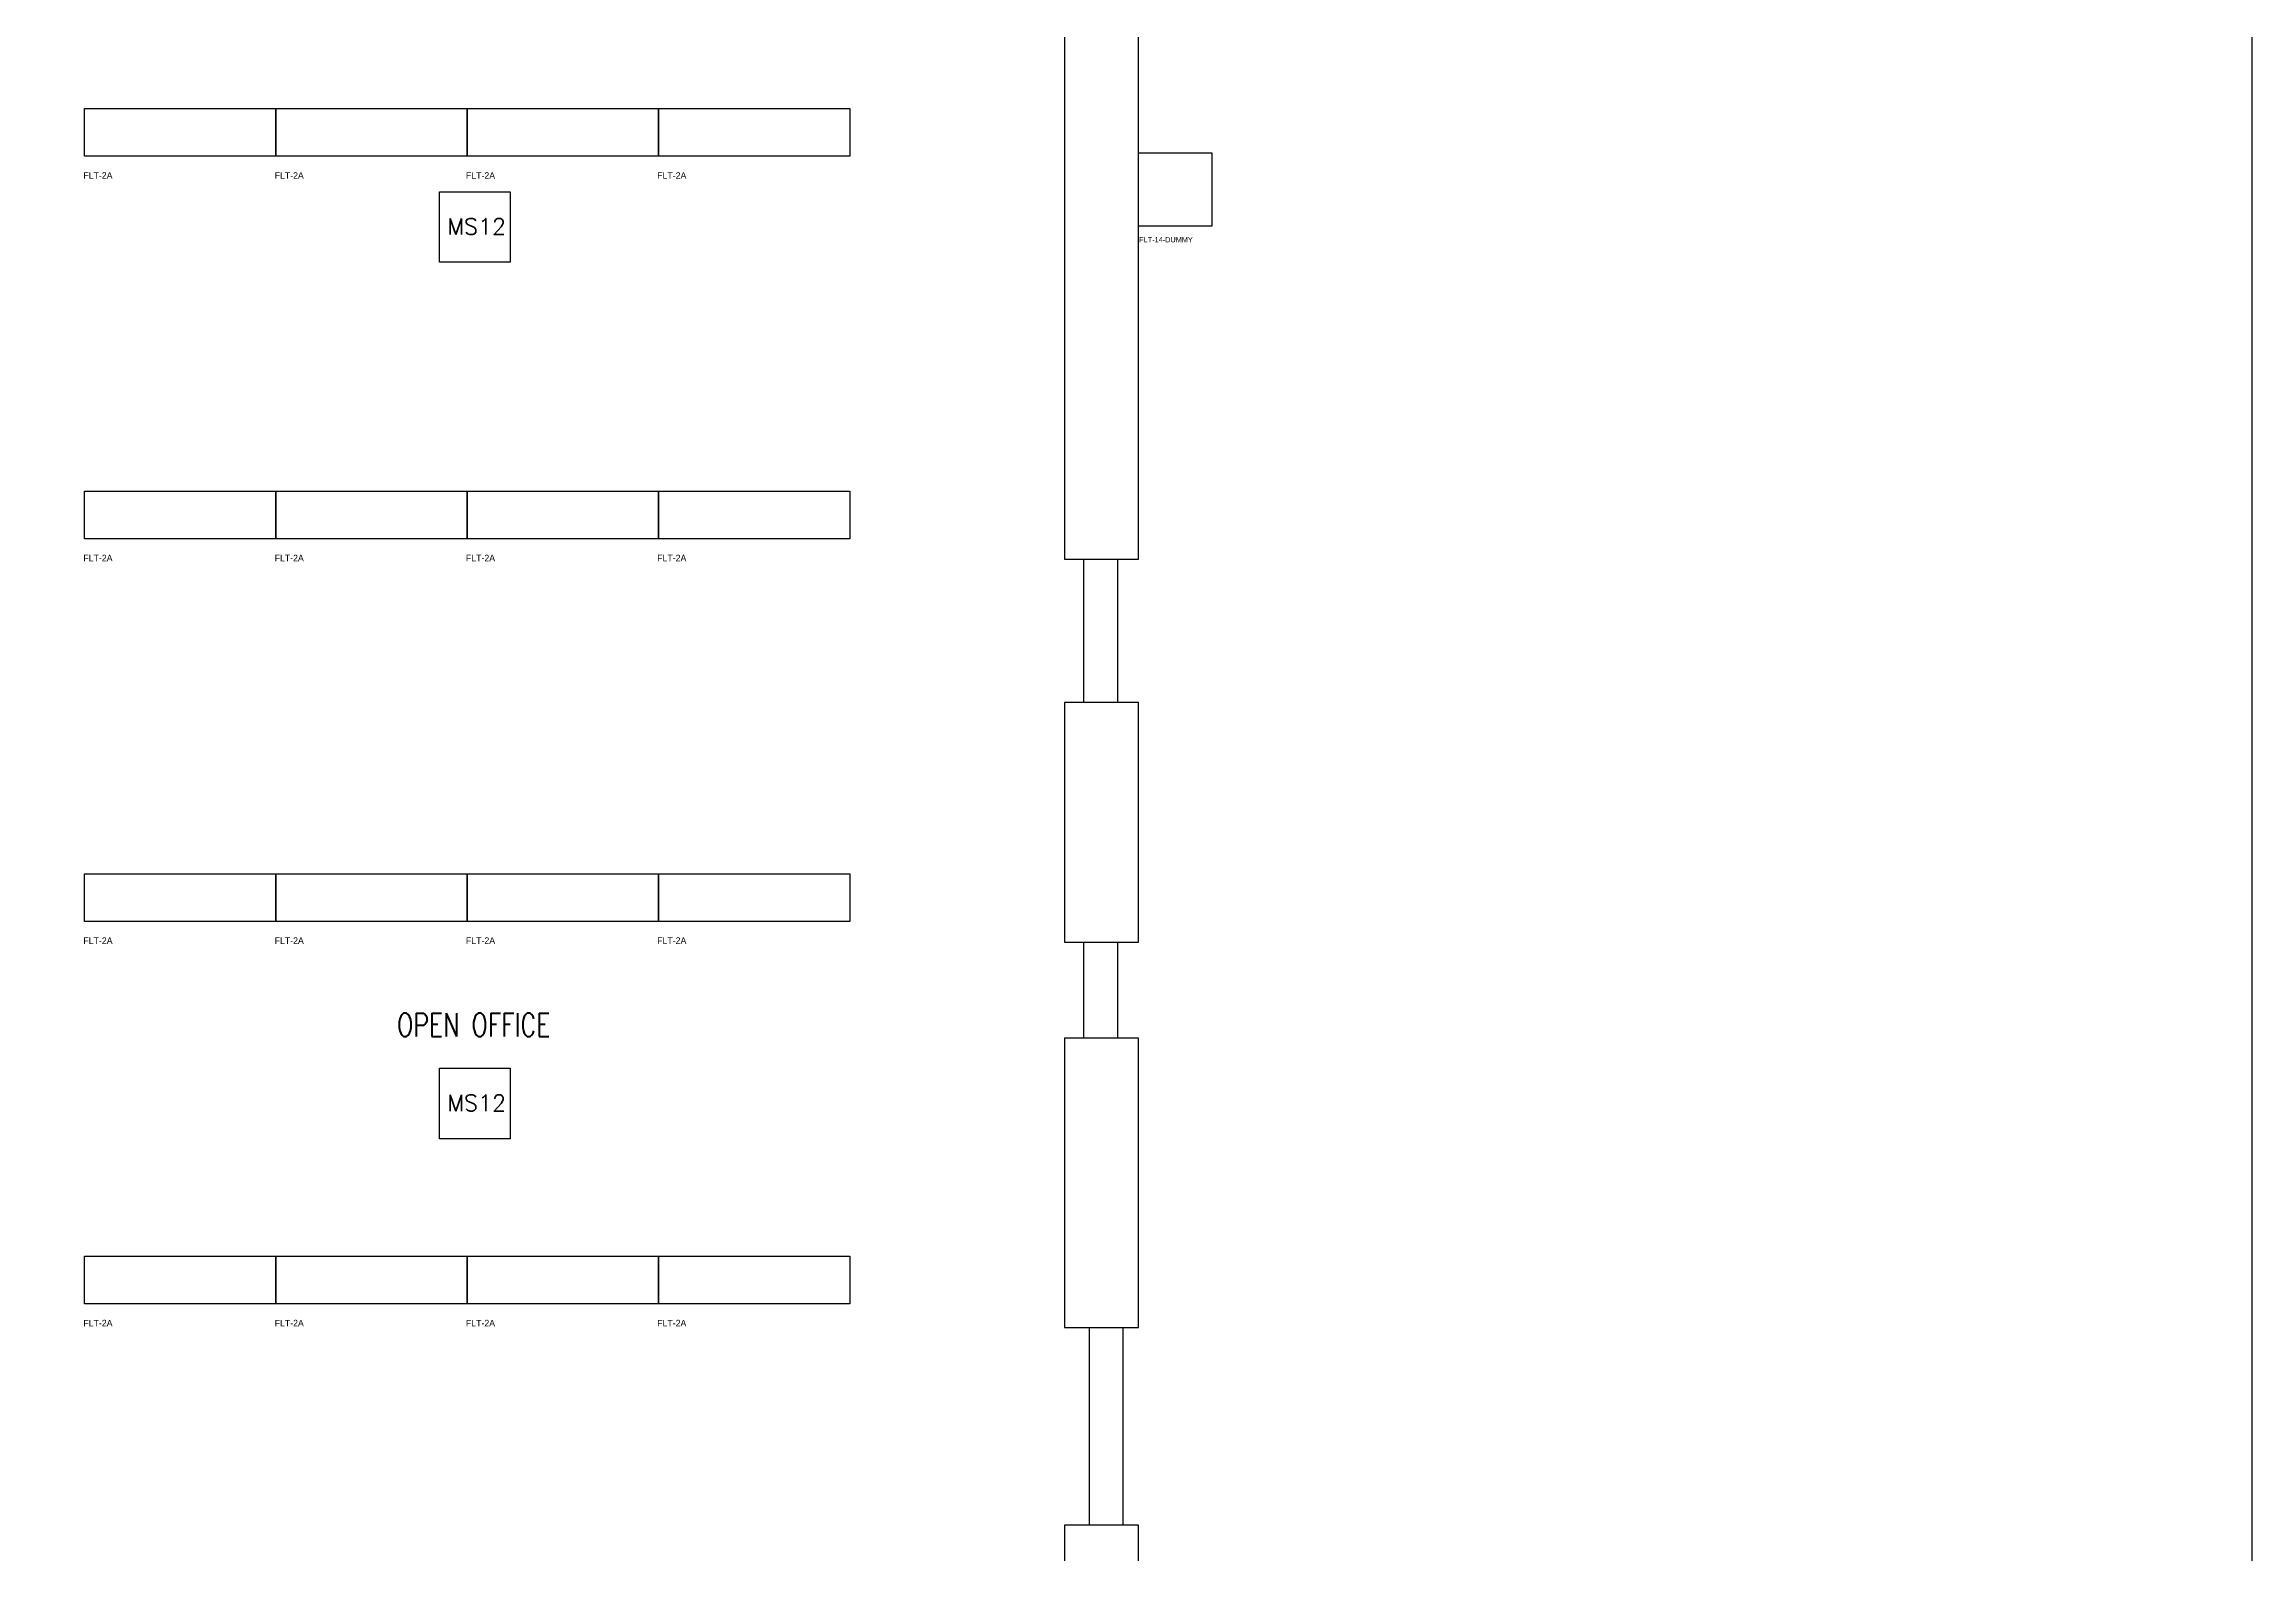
# Model space of a CAD drawing. Header units: feet. Extents: x 0 to 2831, y 0 to 3280.
# Drawn here: x 1987 to 2831, y 2074 to 2652 of the extents above; entities that cross this region are included whole.
import ezdxf
from ezdxf.enums import TextEntityAlignment as Align

# ---------------------------------------------------------------- set-up
doc = ezdxf.new("R2018")
doc.units = ezdxf.units.FT
doc.header["$MEASUREMENT"] = 0
doc.layers.get('0').update_dxf_attribs({"color": 255})
for name, color, linetype in [('FLT-FIXTURES', 3, 'Continuous'), ('FLT-NOTES', 7, 'Continuous'), ('FLT-PERIPHERALS', 6, 'Continuous')]:
    doc.layers.add(name, color=color, linetype=linetype)
doc.styles.add('SC-TEXT', font='romans.shx', dxfattribs={"width": 0.75})
doc.styles.add('SIMPLEX', font='simplex.shx')
doc.styles.get("Standard").update_dxf_attribs({"font": 'arial.ttf'})

# ---------------------------------------------------------------- blocks, each defined once
blk = doc.blocks.new('FLT-MS12')
at = {"layer": 'FLT-PERIPHERALS'}
blk.add_lwpolyline([(0, 27), (27, 27), (27, 0), (0, 0)], close=True, dxfattribs=at)
at = {"layer": 'FLT-PERIPHERALS', "insert": (3.08, 16.79), "char_height": 6.21, "attachment_point": 1, "style": 'SIMPLEX'}
blk.add_mtext('MS12', dxfattribs=at)
blk = doc.blocks.new('FLT-14-DUMMY')
at = {"layer": 'FLT-FIXTURES'}
blk.add_lwpolyline([(0, 28), (28, 28), (28, 0), (0, 0)], close=True, dxfattribs=at)
blk.add_attdef('FLT-14-DUMMY', (0.21, -6.24), '', height=2)
blk = doc.blocks.new('FLT-2A')
at = {"layer": 'FLT-FIXTURES'}
blk.add_lwpolyline([(0, 18.29), (73.15, 18.29), (73.15, 0), (0, 0)], close=True, dxfattribs=at)
at = {"lineweight": 30}
blk.add_attdef('FLT-2A', text='', height=4, dxfattribs=at).set_placement((-0.46, -6.08), align=Align.TOP_LEFT)

msp = doc.modelspace()

# ---------------------------------------------------------------- linework, layer by layer
for points in [[(0, 3279.74), (2831.29, 3279.74), (2831.29, 0), (0, 0)], [(2377.23, 2454.63), (2405.55, 2454.63), (2405.55, 2690.15), (2377.23, 2690.15)], [(2377.23, 2308.18), (2405.55, 2308.18), (2405.55, 2399.87), (2377.23, 2399.87)], [(2377.23, 2160.91), (2405.55, 2160.91), (2405.55, 2271.51), (2377.23, 2271.51)]]:
    msp.add_lwpolyline(points, close=True)
for points in [[(2384.6, 2399.87), (2384.6, 2454.63)], [(2397.4, 2454.63), (2397.4, 2399.87)], [(2384.6, 2271.51), (2384.6, 2308.18)], [(2397.4, 2308.18), (2397.4, 2271.51)], [(2378.32, 2160.98), (2378.32, 2160.91)], [(2386.7, 2085.24), (2386.7, 2160.91)], [(2399.5, 2160.91), (2399.5, 2085.24)], [(2405.55, 1562.73), (2405.55, 2085.24), (2377.23, 2085.24), (2377.23, 1562.73)]]:
    msp.add_lwpolyline(points)

# ---------------------------------------------------------------- block references
at = {"layer": 'FLT-FIXTURES'}
ref = msp.add_blockref('FLT-2A', (2002.43, 2608.75), dxfattribs=at)
lines = msp.add_mtext('FLT-2A', dxfattribs={"layer": '0', "insert": (2001.96, 2602.68), "char_height": 2.5, "attachment_point": 1})
ref.add_attrib('FLT-2A', '', (2001.96, 2602.68)).embed_mtext(lines)
ref = msp.add_blockref('FLT-2A', (2075.58, 2608.75), dxfattribs=at)
lines = msp.add_mtext('FLT-2A', dxfattribs={"layer": '0', "insert": (2075.11, 2602.68), "char_height": 2.5, "attachment_point": 1})
ref.add_attrib('FLT-2A', '', (2075.11, 2602.68)).embed_mtext(lines)
ref = msp.add_blockref('FLT-2A', (2148.73, 2608.75), dxfattribs=at)
lines = msp.add_mtext('FLT-2A', dxfattribs={"layer": '0', "insert": (2148.27, 2602.68), "char_height": 2.5, "attachment_point": 1})
ref.add_attrib('FLT-2A', '', (2148.27, 2602.68)).embed_mtext(lines)
ref = msp.add_blockref('FLT-2A', (2221.88, 2608.75), dxfattribs=at)
lines = msp.add_mtext('FLT-2A', dxfattribs={"layer": '0', "insert": (2221.42, 2602.68), "char_height": 2.5, "attachment_point": 1})
ref.add_attrib('FLT-2A', '', (2221.42, 2602.68)).embed_mtext(lines)
msp.add_blockref('FLT-14-DUMMY', (2405.55, 2582.09), dxfattribs=at).add_auto_attribs({'FLT-14-DUMMY': 'FLT-14-DUMMY'})
ref = msp.add_blockref('FLT-2A', (2002.43, 2462.45), dxfattribs=at)
lines = msp.add_mtext('FLT-2A', dxfattribs={"layer": '0', "insert": (2001.96, 2456.37), "char_height": 2.5, "attachment_point": 1})
ref.add_attrib('FLT-2A', '', (2001.96, 2456.37)).embed_mtext(lines)
ref = msp.add_blockref('FLT-2A', (2075.58, 2462.45), dxfattribs=at)
lines = msp.add_mtext('FLT-2A', dxfattribs={"layer": '0', "insert": (2075.11, 2456.37), "char_height": 2.5, "attachment_point": 1})
ref.add_attrib('FLT-2A', '', (2075.11, 2456.37)).embed_mtext(lines)
ref = msp.add_blockref('FLT-2A', (2148.73, 2462.45), dxfattribs=at)
lines = msp.add_mtext('FLT-2A', dxfattribs={"layer": '0', "insert": (2148.27, 2456.37), "char_height": 2.5, "attachment_point": 1})
ref.add_attrib('FLT-2A', '', (2148.27, 2456.37)).embed_mtext(lines)
ref = msp.add_blockref('FLT-2A', (2221.88, 2462.45), dxfattribs=at)
lines = msp.add_mtext('FLT-2A', dxfattribs={"layer": '0', "insert": (2221.42, 2456.37), "char_height": 2.5, "attachment_point": 1})
ref.add_attrib('FLT-2A', '', (2221.42, 2456.37)).embed_mtext(lines)
ref = msp.add_blockref('FLT-2A', (2002.43, 2316.12), dxfattribs=at)
lines = msp.add_mtext('FLT-2A', dxfattribs={"layer": '0', "insert": (2001.97, 2310.05), "char_height": 2.5, "attachment_point": 1})
ref.add_attrib('FLT-2A', '', (2001.97, 2310.05)).embed_mtext(lines)
ref = msp.add_blockref('FLT-2A', (2075.58, 2316.12), dxfattribs=at)
lines = msp.add_mtext('FLT-2A', dxfattribs={"layer": '0', "insert": (2075.12, 2310.05), "char_height": 2.5, "attachment_point": 1})
ref.add_attrib('FLT-2A', '', (2075.12, 2310.05)).embed_mtext(lines)
ref = msp.add_blockref('FLT-2A', (2148.74, 2316.12), dxfattribs=at)
lines = msp.add_mtext('FLT-2A', dxfattribs={"layer": '0', "insert": (2148.27, 2310.05), "char_height": 2.5, "attachment_point": 1})
ref.add_attrib('FLT-2A', '', (2148.27, 2310.05)).embed_mtext(lines)
ref = msp.add_blockref('FLT-2A', (2221.89, 2316.12), dxfattribs=at)
lines = msp.add_mtext('FLT-2A', dxfattribs={"layer": '0', "insert": (2221.42, 2310.05), "char_height": 2.5, "attachment_point": 1})
ref.add_attrib('FLT-2A', '', (2221.42, 2310.05)).embed_mtext(lines)
ref = msp.add_blockref('FLT-2A', (2002.42, 2169.86), dxfattribs=at)
lines = msp.add_mtext('FLT-2A', dxfattribs={"layer": '0', "insert": (2001.96, 2163.78), "char_height": 2.5, "attachment_point": 1})
ref.add_attrib('FLT-2A', '', (2001.96, 2163.78)).embed_mtext(lines)
ref = msp.add_blockref('FLT-2A', (2075.58, 2169.86), dxfattribs=at)
lines = msp.add_mtext('FLT-2A', dxfattribs={"layer": '0', "insert": (2075.11, 2163.78), "char_height": 2.5, "attachment_point": 1})
ref.add_attrib('FLT-2A', '', (2075.11, 2163.78)).embed_mtext(lines)
ref = msp.add_blockref('FLT-2A', (2148.73, 2169.86), dxfattribs=at)
lines = msp.add_mtext('FLT-2A', dxfattribs={"layer": '0', "insert": (2148.26, 2163.78), "char_height": 2.5, "attachment_point": 1})
ref.add_attrib('FLT-2A', '', (2148.26, 2163.78)).embed_mtext(lines)
ref = msp.add_blockref('FLT-2A', (2221.88, 2169.86), dxfattribs=at)
lines = msp.add_mtext('FLT-2A', dxfattribs={"layer": '0', "insert": (2221.42, 2163.78), "char_height": 2.5, "attachment_point": 1})
ref.add_attrib('FLT-2A', '', (2221.42, 2163.78)).embed_mtext(lines)
at = {"layer": 'FLT-PERIPHERALS'}
for p in [(2138.12, 2568.23), (2138.12, 2233.04)]:
    msp.add_blockref('FLT-MS12', p, dxfattribs=at)

# ---------------------------------------------------------------- next in the draw order: texts
at = {"layer": 'FLT-NOTES', "insert": (2121.89, 2281.03), "char_height": 8.8518, "width": 84.2224, "attachment_point": 1, "line_spacing_factor": 0.938532, "style": 'SC-TEXT', "bg_fill": 3, "box_fill_scale": 1.25, "bg_fill_color": 7, "bg_fill_transparency": 0}
msp.add_mtext('OPEN OFFICE', dxfattribs=at)

doc.saveas('drawing.dxf')
